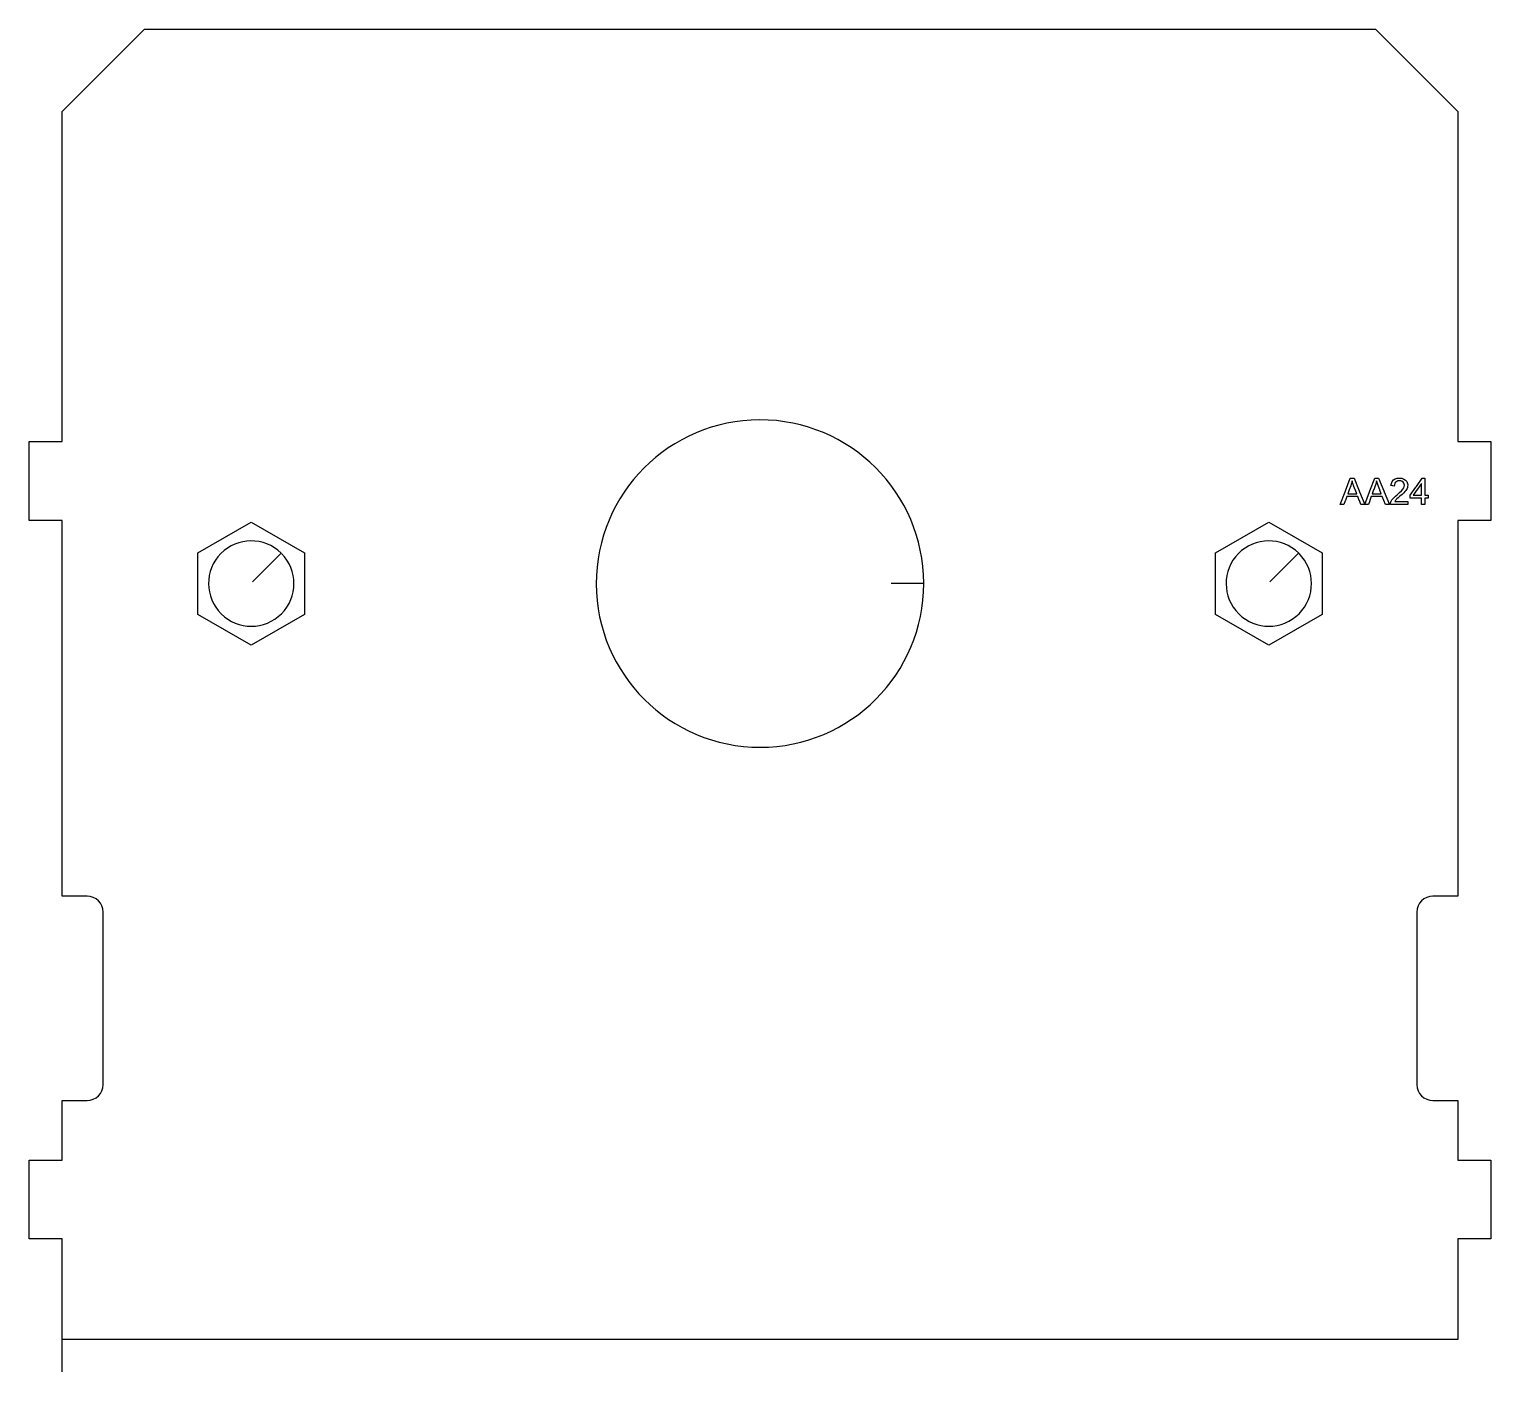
# Model space of a CAD drawing. Extents: x 1049 to 1228, y 1768 to 1932.
import ezdxf

# ---------------------------------------------------------------- set-up
doc = ezdxf.new("R2010")
doc.units = 0

msp = doc.modelspace()

# ---------------------------------------------------------------- linework, layer by layer
for p, q in [((1053.45, 1921.57), (1063.48, 1931.6)), ((1063.48, 1931.6), (1213.52, 1931.6)), ((1213.52, 1931.6), (1223.55, 1921.57)), ((1053.45, 1881.35), (1053.45, 1921.57)), ((1223.55, 1921.57), (1223.55, 1881.35)), ((1049.45, 1871.75), (1049.45, 1881.35)), ((1049.45, 1881.35), (1053.45, 1881.35)), ((1223.55, 1881.35), (1227.55, 1881.35)), ((1227.55, 1881.35), (1227.55, 1871.75)), ((1209.84, 1875.35), (1210.43, 1876.89)), ((1210.3, 1875.46), (1210.13, 1875)), ((1210.31, 1875.49), (1210.3, 1875.46)), ((1210.48, 1875.94), (1210.31, 1875.49)), ((1210.43, 1876.89), (1210.65, 1876.89)), ((1210.55, 1876.15), (1210.48, 1875.94)), ((1210.61, 1876.35), (1210.55, 1876.15)), ((1210.65, 1876.56), (1210.61, 1876.35)), ((1210.65, 1876.89), (1210.67, 1876.89)), ((1210.71, 1876.37), (1210.65, 1876.56)), ((1210.67, 1876.89), (1210.89, 1876.89)), ((1210.79, 1876.14), (1210.71, 1876.37)), ((1210.88, 1875.89), (1210.79, 1876.14)), ((1211.04, 1875.46), (1210.88, 1875.89)), ((1210.89, 1876.89), (1211.52, 1875.35)), ((1211.05, 1875.43), (1211.04, 1875.46)), ((1211.22, 1875), (1211.05, 1875.43)), ((1212.83, 1875.35), (1213.42, 1876.89)), ((1213.28, 1875.46), (1213.11, 1875)), ((1213.29, 1875.49), (1213.28, 1875.46)), ((1213.46, 1875.94), (1213.29, 1875.49)), ((1213.42, 1876.89), (1213.64, 1876.89)), ((1213.53, 1876.15), (1213.46, 1875.94)), ((1213.59, 1876.35), (1213.53, 1876.15)), ((1213.63, 1876.56), (1213.59, 1876.35)), ((1213.69, 1876.37), (1213.63, 1876.56)), ((1213.64, 1876.89), (1213.65, 1876.89)), ((1213.65, 1876.89), (1213.87, 1876.89)), ((1213.77, 1876.14), (1213.69, 1876.37)), ((1213.86, 1875.89), (1213.77, 1876.14)), ((1214.03, 1875.46), (1213.86, 1875.89)), ((1213.87, 1876.89), (1214.51, 1875.35)), ((1214.04, 1875.43), (1214.03, 1875.46)), ((1214.2, 1875), (1214.04, 1875.43)), ((1215.39, 1875.98), (1215.44, 1876.25)), ((1215.58, 1875.96), (1215.39, 1875.98)), ((1215.44, 1876.25), (1215.54, 1876.48)), ((1215.54, 1876.48), (1215.7, 1876.67)), ((1215.6, 1875.95), (1215.58, 1875.96)), ((1215.79, 1875.93), (1215.6, 1875.95)), ((1215.7, 1876.67), (1215.9, 1876.8)), ((1215.81, 1876.12), (1215.79, 1875.93)), ((1215.87, 1876.28), (1215.81, 1876.12)), ((1215.96, 1876.41), (1215.87, 1876.28)), ((1215.9, 1876.8), (1216.14, 1876.88)), ((1216.09, 1876.5), (1215.96, 1876.41)), ((1216.24, 1876.56), (1216.09, 1876.5)), ((1216.14, 1876.88), (1216.43, 1876.91)), ((1216.42, 1876.58), (1216.24, 1876.56)), ((1216.59, 1876.56), (1216.42, 1876.58)), ((1216.43, 1876.91), (1216.71, 1876.88)), ((1216.73, 1876.51), (1216.59, 1876.56)), ((1216.68, 1875.36), (1216.84, 1875.55)), ((1216.71, 1876.88), (1216.95, 1876.79)), ((1216.86, 1876.42), (1216.73, 1876.51)), ((1216.84, 1875.55), (1216.94, 1875.72)), ((1216.95, 1876.3), (1216.86, 1876.42)), ((1216.94, 1875.72), (1217, 1875.87)), ((1216.95, 1876.79), (1217.16, 1876.65)), ((1217, 1876.17), (1216.95, 1876.3)), ((1217.02, 1876.03), (1217, 1876.17)), ((1217, 1875.87), (1217.02, 1876.03)), ((1217.16, 1876.65), (1217.31, 1876.47)), ((1217.29, 1875.51), (1217.2, 1875.38)), ((1217.35, 1875.64), (1217.29, 1875.51)), ((1217.31, 1876.47), (1217.4, 1876.26)), ((1217.39, 1875.76), (1217.35, 1875.64)), ((1217.42, 1875.89), (1217.39, 1875.76)), ((1217.4, 1876.26), (1217.43, 1876.02)), ((1217.43, 1876.02), (1217.42, 1875.89)), ((1217.73, 1874.81), (1218.43, 1875.81)), ((1218.6, 1875.51), (1218.11, 1874.81)), ((1218.43, 1875.81), (1218.48, 1875.89)), ((1218.48, 1875.89), (1219.19, 1876.89)), ((1218.63, 1875.56), (1218.6, 1875.51)), ((1219.12, 1876.26), (1218.63, 1875.56)), ((1219.12, 1875.56), (1219.12, 1876.26)), ((1219.12, 1875.51), (1219.12, 1875.56)), ((1219.12, 1874.82), (1219.12, 1875.51)), ((1219.19, 1876.89), (1219.34, 1876.89)), ((1219.34, 1876.89), (1219.35, 1876.89)), ((1219.35, 1876.89), (1219.51, 1876.89)), ((1219.51, 1876.89), (1219.51, 1875.89)), ((1219.51, 1875.89), (1219.51, 1875.82)), ((1219.51, 1875.82), (1219.51, 1874.82)), ((1209.21, 1873.68), (1209.8, 1875.23)), ((1209.42, 1873.68), (1209.21, 1873.68)), ((1209.44, 1873.68), (1209.42, 1873.68)), ((1209.66, 1873.68), (1209.44, 1873.68)), ((1209.82, 1874.15), (1209.66, 1873.68)), ((1209.8, 1875.23), (1209.84, 1875.35)), ((1209.84, 1874.19), (1209.82, 1874.15)), ((1210.01, 1874.66), (1209.84, 1874.19)), ((1210.65, 1874.66), (1210.01, 1874.66)), ((1210.13, 1875), (1210.65, 1875)), ((1210.65, 1875), (1210.69, 1875)), ((1210.7, 1874.66), (1210.65, 1874.66)), ((1210.69, 1875), (1211.22, 1875)), ((1211.35, 1874.66), (1210.7, 1874.66)), ((1211.53, 1874.19), (1211.35, 1874.66)), ((1211.52, 1875.35), (1211.57, 1875.23)), ((1211.54, 1874.16), (1211.53, 1874.19)), ((1211.72, 1873.69), (1211.54, 1874.16)), ((1211.57, 1875.23), (1212.21, 1873.69)), ((1211.96, 1873.69), (1211.72, 1873.69)), ((1211.97, 1873.69), (1211.96, 1873.69)), ((1212.21, 1873.69), (1211.97, 1873.69)), ((1212.19, 1873.68), (1212.78, 1875.23)), ((1212.41, 1873.68), (1212.19, 1873.68)), ((1212.42, 1873.68), (1212.41, 1873.68)), ((1212.64, 1873.68), (1212.42, 1873.68)), ((1212.81, 1874.15), (1212.64, 1873.68)), ((1212.78, 1875.23), (1212.83, 1875.35)), ((1212.82, 1874.19), (1212.81, 1874.15)), ((1212.99, 1874.66), (1212.82, 1874.19)), ((1213.64, 1874.66), (1212.99, 1874.66)), ((1213.11, 1875), (1213.64, 1875)), ((1213.64, 1875), (1213.68, 1875)), ((1213.69, 1874.66), (1213.64, 1874.66)), ((1213.68, 1875), (1214.2, 1875)), ((1214.33, 1874.66), (1213.69, 1874.66)), ((1214.51, 1874.19), (1214.33, 1874.66)), ((1214.51, 1875.35), (1214.56, 1875.23)), ((1214.53, 1874.16), (1214.51, 1874.19)), ((1214.71, 1873.69), (1214.53, 1874.16)), ((1214.56, 1875.23), (1215.19, 1873.69)), ((1214.94, 1873.69), (1214.71, 1873.69)), ((1214.96, 1873.69), (1214.94, 1873.69)), ((1215.19, 1873.69), (1214.96, 1873.69)), ((1215.32, 1873.78), (1215.34, 1873.87)), ((1215.32, 1873.68), (1215.32, 1873.78)), ((1216.34, 1873.69), (1215.32, 1873.68)), ((1215.34, 1873.87), (1215.36, 1873.96)), ((1215.36, 1873.96), (1215.43, 1874.1)), ((1215.43, 1874.1), (1215.51, 1874.24)), ((1215.51, 1874.24), (1215.62, 1874.38)), ((1215.62, 1874.38), (1215.76, 1874.53)), ((1215.76, 1874.53), (1215.93, 1874.69)), ((1215.91, 1874.14), (1215.86, 1874.06)), ((1215.86, 1874.06), (1216.62, 1874.06)), ((1215.97, 1874.21), (1215.91, 1874.14)), ((1215.93, 1874.69), (1216.13, 1874.87)), ((1216.03, 1874.28), (1215.97, 1874.21)), ((1216.12, 1874.37), (1216.03, 1874.28)), ((1216.27, 1874.51), (1216.12, 1874.37)), ((1216.13, 1874.87), (1216.44, 1875.14)), ((1216.48, 1874.68), (1216.27, 1874.51)), ((1216.41, 1873.69), (1216.34, 1873.69)), ((1217.43, 1873.69), (1216.41, 1873.69)), ((1216.44, 1875.14), (1216.68, 1875.36)), ((1216.74, 1874.9), (1216.48, 1874.68)), ((1216.62, 1874.06), (1216.68, 1874.06)), ((1216.68, 1874.06), (1217.43, 1874.07)), ((1216.94, 1875.09), (1216.74, 1874.9)), ((1217.09, 1875.25), (1216.94, 1875.09)), ((1217.2, 1875.38), (1217.09, 1875.25)), ((1217.43, 1874.07), (1217.43, 1873.88)), ((1217.43, 1873.88), (1217.43, 1873.87)), ((1217.43, 1873.87), (1217.43, 1873.69)), ((1217.73, 1874.64), (1217.73, 1874.81)), ((1217.73, 1874.63), (1217.73, 1874.64)), ((1217.73, 1874.45), (1217.73, 1874.63)), ((1218.4, 1874.45), (1217.73, 1874.45)), ((1218.11, 1874.81), (1218.6, 1874.81)), ((1218.45, 1874.45), (1218.4, 1874.45)), ((1219.12, 1874.45), (1218.45, 1874.45)), ((1218.6, 1874.81), (1218.63, 1874.81)), ((1218.63, 1874.81), (1219.12, 1874.82)), ((1219.12, 1874.08), (1219.12, 1874.45)), ((1219.12, 1874.06), (1219.12, 1874.08)), ((1219.12, 1873.69), (1219.12, 1874.06)), ((1219.31, 1873.69), (1219.12, 1873.69)), ((1219.32, 1873.69), (1219.31, 1873.69)), ((1219.51, 1873.69), (1219.32, 1873.69)), ((1219.51, 1874.82), (1219.72, 1874.82)), ((1219.72, 1874.46), (1219.51, 1874.46)), ((1219.51, 1874.46), (1219.51, 1874.09)), ((1219.51, 1874.09), (1219.51, 1874.06)), ((1219.51, 1874.06), (1219.51, 1873.69)), ((1219.72, 1874.82), (1219.74, 1874.82)), ((1219.74, 1874.46), (1219.72, 1874.46)), ((1219.74, 1874.82), (1219.94, 1874.82)), ((1219.94, 1874.46), (1219.74, 1874.46)), ((1219.94, 1874.82), (1219.94, 1874.64)), ((1219.94, 1874.64), (1219.94, 1874.63)), ((1219.94, 1874.63), (1219.94, 1874.46)), ((1053.45, 1871.75), (1049.45, 1871.75)), ((1053.45, 1825.95), (1053.45, 1871.75)), ((1070, 1867.8), (1076.5, 1871.55)), ((1076.5, 1871.55), (1083, 1867.8)), ((1194, 1867.8), (1200.5, 1871.55)), ((1200.5, 1871.55), (1207, 1867.8)), ((1227.55, 1871.75), (1223.55, 1871.75)), ((1223.55, 1871.75), (1223.55, 1825.95)), ((1070, 1860.3), (1070, 1867.8)), ((1076.64, 1864.26), (1080.14, 1867.76)), ((1083, 1867.8), (1083, 1860.3)), ((1194, 1860.3), (1194, 1867.8)), ((1200.64, 1864.26), (1204.14, 1867.76)), ((1207, 1867.8), (1207, 1860.3)), ((1154.5, 1864.1), (1158.45, 1864.1)), ((1076.5, 1856.54), (1070, 1860.3)), ((1083, 1860.3), (1076.5, 1856.54)), ((1200.5, 1856.54), (1194, 1860.3)), ((1207, 1860.3), (1200.5, 1856.54)), ((1056.5, 1825.95), (1053.45, 1825.95)), ((1223.55, 1825.95), (1220.5, 1825.95)), ((1058.45, 1803), (1058.45, 1824)), ((1218.55, 1824), (1218.55, 1803)), ((1053.45, 1793.8), (1053.45, 1801.05)), ((1053.45, 1801.05), (1056.5, 1801.05)), ((1220.5, 1801.05), (1223.55, 1801.05)), ((1223.55, 1801.05), (1223.55, 1793.8)), ((1049.45, 1784.2), (1049.45, 1793.8)), ((1049.45, 1793.8), (1053.45, 1793.8)), ((1223.55, 1793.8), (1227.55, 1793.8)), ((1227.55, 1793.8), (1227.55, 1784.2)), ((1053.45, 1784.2), (1049.45, 1784.2)), ((1053.45, 1772), (1053.45, 1784.2)), ((1227.55, 1784.2), (1223.55, 1784.2)), ((1223.55, 1784.2), (1223.55, 1771.95)), ((1053.45, 1768), (1053.45, 1772)), ((1223.55, 1771.95), (1053.5, 1771.95))]:
    msp.add_line(p, q)
for centre, radius, start, end in [((1138.5, 1864.05), 19.95, 0.1436, 0), ((1076.5, 1864.05), 5.2, 45.5457, 44.922), ((1200.5, 1864.05), 5.2, 45.5457, 44.922), ((1056.5, 1824), 1.95, 0, 90), ((1220.5, 1824), 1.95, 90, 180), ((1056.5, 1803), 1.95, 270, 0), ((1220.5, 1803), 1.95, 180, 270)]:
    msp.add_arc(centre, radius, start, end)

doc.saveas('drawing.dxf')
